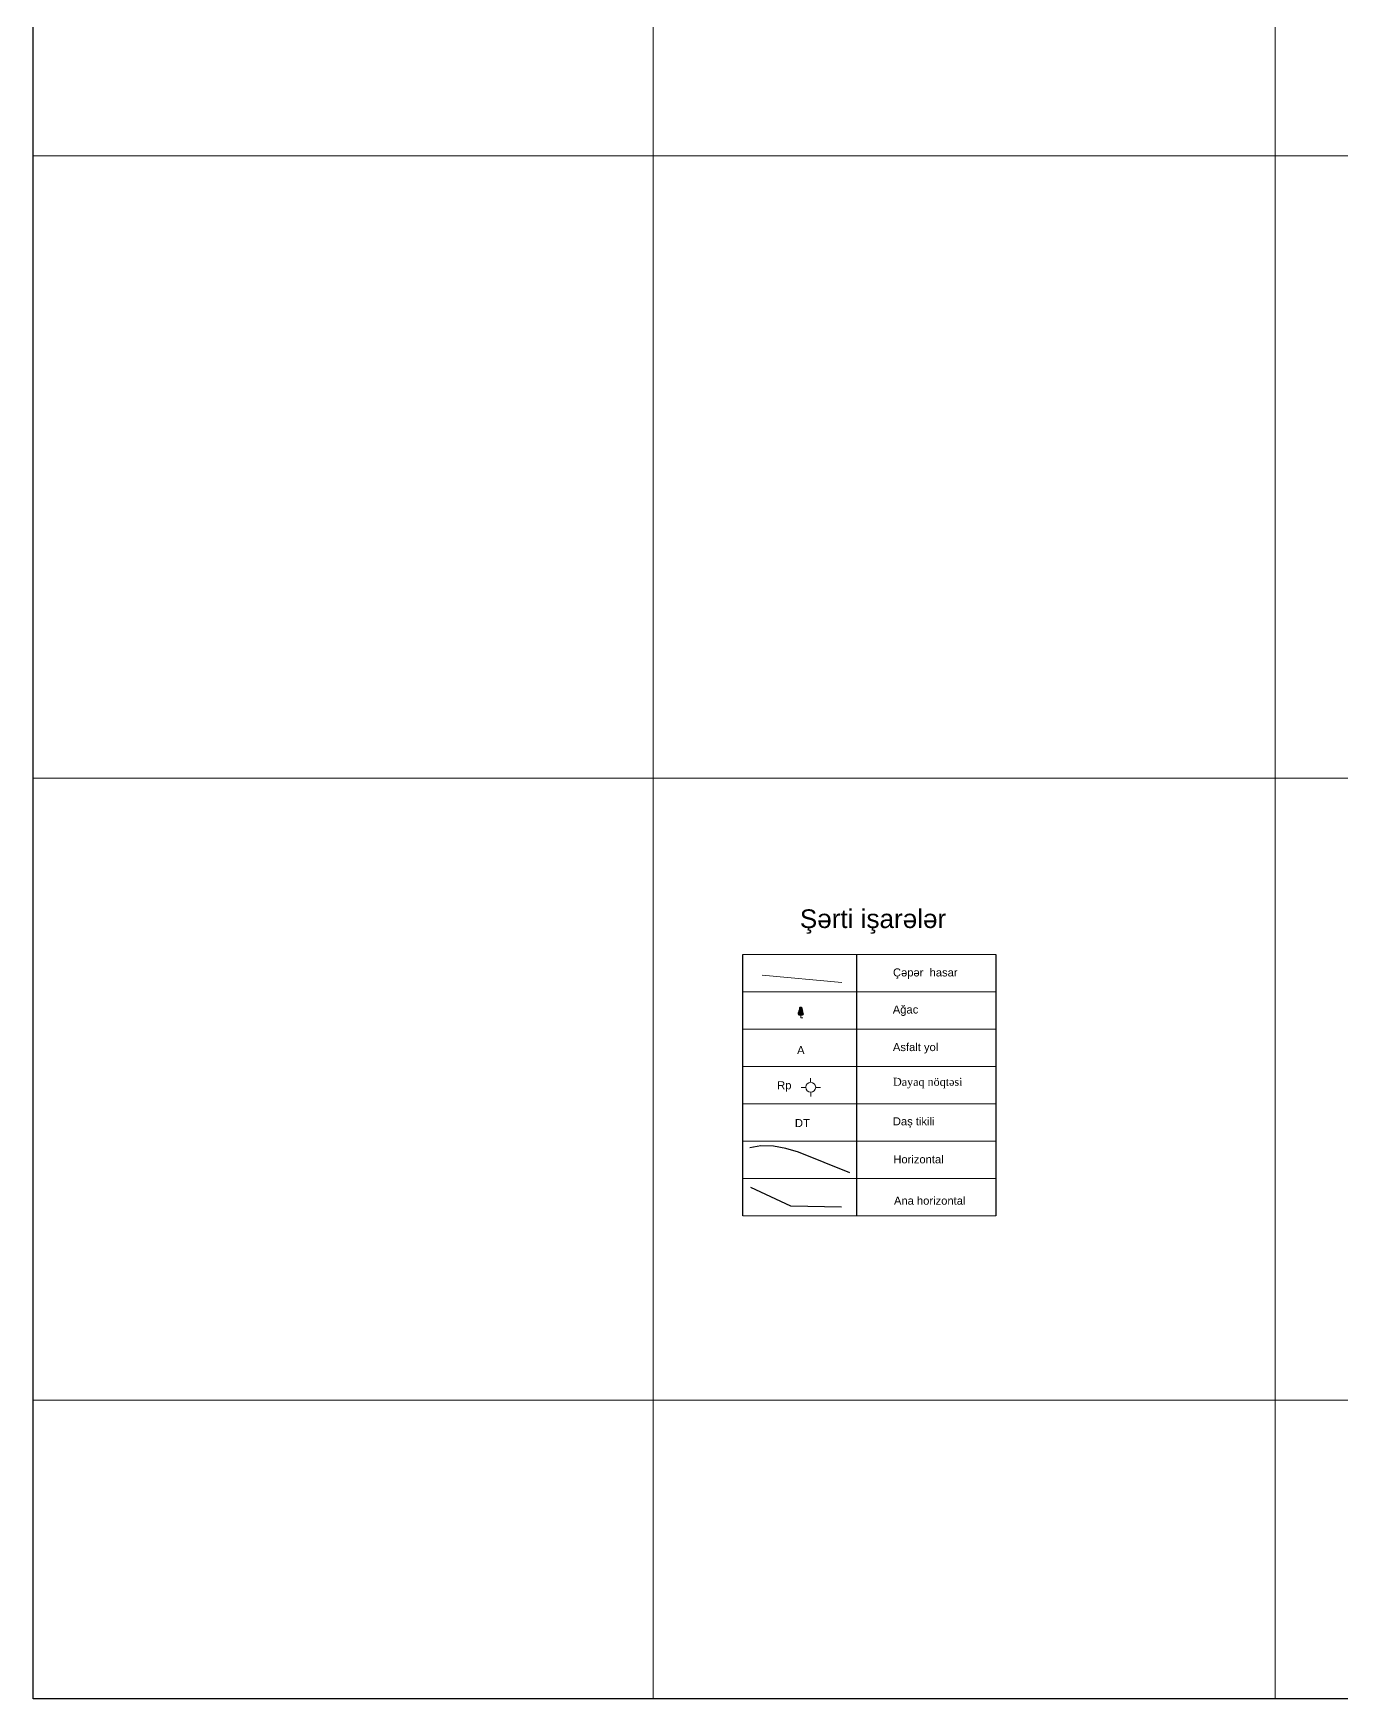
# Model space of a CAD drawing. Header units: feet. Extents: x 3381 to 1374491, y 675186 to 8751562.
# Drawn here: x 686413.5 to 686518.7, y 4375972.2 to 4376106 of the extents above; entities that cross this region are included whole.
import ezdxf

# ---------------------------------------------------------------- set-up
doc = ezdxf.new("R2010")
doc.units = ezdxf.units.FT
doc.header["$MEASUREMENT"] = 0
doc.linetypes.add('DASHEDX2', pattern=[38.1, 25.4, -12.7])
doc.layers.get('0').update_dxf_attribs({"linetype": 'CONTINUOUS'})
doc.layers.add('ANA HORIZONTAL', color=24, linetype='CONTINUOUS', lineweight=30)
doc.layers.add('km setka', color=170, linetype='CONTINUOUS', lineweight=15)
for name, color, linetype in [('hasar', 7, 'CONTINUOUS'), ('HORIZONTAL', 24, 'CONTINUOUS'), ('ramka', 7, 'CONTINUOUS')]:
    doc.layers.add(name, color=color, linetype=linetype)
doc.styles.get("Standard").update_dxf_attribs({"font": 'arial.ttf', "height": 2.5})
doc.linetypes.add('FENCELINE1', pattern='A,6.35,-2.54,[133,ltypeshp.shx,S=2.54,R=0,X=-2.54,Y=0],-2.54,25.4', length=36.83)

msp = doc.modelspace()

# ---------------------------------------------------------------- hatches: boundary and pattern name
at = {"layer": 'ramka', "lineweight": 13, "ltscale": 0.4}
msp.add_hatch(color=256, dxfattribs=at).paths.add_polyline_path([(686475.171, 4376027.759), (686475.118, 4376027.739), (686475.083, 4376027.702), (686475.065, 4376027.651), (686475.073, 4376027.594), (686475.078, 4376027.583), (686475.042, 4376027.538), (686475.018, 4376027.477), (686475.02, 4376027.43), (686475.027, 4376027.399), (686475.031, 4376027.389), (686475.007, 4376027.368), (686474.979, 4376027.318), (686474.963, 4376027.234), (686474.975, 4376027.186), (686475, 4376027.145), (686475.018, 4376027.134), (686475.054, 4376027.121), (686475.094, 4376027.107), (686475.146, 4376027.1), (686475.179, 4376027.098), (686475.179, 4376026.903), (686475.356, 4376026.901), (686475.179, 4376026.903), (686475.179, 4376027.098), (686475.236, 4376027.103), (686475.284, 4376027.113), (686475.316, 4376027.124), (686475.346, 4376027.144), (686475.365, 4376027.165), (686475.379, 4376027.196), (686475.385, 4376027.228), (686475.384, 4376027.261), (686475.375, 4376027.306), (686475.355, 4376027.341), (686475.333, 4376027.369), (686475.319, 4376027.383), (686475.329, 4376027.423), (686475.331, 4376027.463), (686475.326, 4376027.502), (686475.314, 4376027.534), (686475.303, 4376027.555), (686475.293, 4376027.566), (686475.285, 4376027.575), (686475.275, 4376027.585), (686475.272, 4376027.585), (686475.286, 4376027.623), (686475.286, 4376027.651), (686475.286, 4376027.672), (686475.275, 4376027.694), (686475.257, 4376027.715), (686475.247, 4376027.733), (686475.218, 4376027.753), (686475.194, 4376027.757), (686475.148, 4376027.756)])

# ---------------------------------------------------------------- linework, layer by layer
at = {"color": 0, "linetype": 'Continuous'}
for points in [[(686470.533, 4376010.978), (686470.533, 4376031.978)], [(686479.666, 4376031.978), (686479.666, 4376010.978)], [(686490.86, 4376031.978), (686490.86, 4376010.978)]]:
    msp.add_lwpolyline(points, dxfattribs=at)
at = {"layer": 'ANA HORIZONTAL'}
msp.add_lwpolyline([(686478.447, 4376011.689), (686474.384, 4376011.745), (686471.157, 4376013.246)], dxfattribs=at)
at = {"layer": 'hasar', "color": 0, "linetype": 'FENCELINE1', "lineweight": 15, "ltscale": 0.5}
msp.add_lwpolyline([(686472.08, 4376030.322), (686478.481, 4376029.74)], dxfattribs=at)
at = {"layer": 'HORIZONTAL'}
msp.add_lwpolyline([(686479.112, 4376014.441), (686475.009, 4376016.11), (686473.966, 4376016.399), (686472.998, 4376016.577), (686471.98, 4376016.595), (686471.08, 4376016.451)], dxfattribs=at)
at = {"layer": 'km setka', "flags": 128}
for points in [[(686463.306, 4376427.956), (686463.306, 4375972.172)], [(686513.306, 4376427.956), (686513.306, 4375972.172)], [(686413.5, 4376096.167), (686890.66, 4376096.167)], [(686413.5, 4376046.167), (686890.66, 4376046.167)], [(686413.5, 4375996.167), (686714.02, 4375996.167)]]:
    msp.add_lwpolyline(points, dxfattribs=at)
at = {"layer": 'ramka', "elevation": -54.041}
msp.add_lwpolyline([(686413.5, 4375972.172), (686413.5, 4376427.956), (686890.66, 4376427.956)], dxfattribs=at)
msp.add_lwpolyline([(686413.5, 4376427.956), (686890.66, 4376427.956), (686890.66, 4375972.172), (686413.5, 4375972.172)], close=True, dxfattribs=at)
at = {"layer": 'ramka', "color": 0, "lineweight": 5, "ltscale": 0.3}
for points in [[(686470.533, 4376031.978), (686490.86, 4376031.978)], [(686470.533, 4376028.978), (686490.86, 4376028.978)], [(686470.533, 4376025.978), (686490.86, 4376025.978)], [(686470.533, 4376022.978), (686490.86, 4376022.978)], [(686470.533, 4376019.978), (686490.86, 4376019.978)], [(686470.533, 4376016.978), (686490.86, 4376016.978)], [(686470.533, 4376013.978), (686490.86, 4376013.978)], [(686470.533, 4376010.978), (686490.86, 4376010.978)]]:
    msp.add_lwpolyline(points, dxfattribs=at)
at = {"layer": 'ramka', "lineweight": 13, "ltscale": 0.4}
msp.add_lwpolyline([(686475.171, 4376027.759), (686475.118, 4376027.739), (686475.083, 4376027.702), (686475.065, 4376027.651), (686475.073, 4376027.594), (686475.078, 4376027.583), (686475.042, 4376027.538), (686475.018, 4376027.477), (686475.02, 4376027.43), (686475.027, 4376027.399), (686475.031, 4376027.389), (686475.007, 4376027.368), (686474.979, 4376027.318), (686474.963, 4376027.234), (686474.975, 4376027.186), (686475, 4376027.145), (686475.018, 4376027.134), (686475.054, 4376027.121), (686475.094, 4376027.107), (686475.146, 4376027.1), (686475.179, 4376027.098), (686475.179, 4376026.903), (686475.356, 4376026.901), (686475.179, 4376026.903), (686475.179, 4376027.098), (686475.236, 4376027.103), (686475.284, 4376027.113), (686475.316, 4376027.124), (686475.346, 4376027.144), (686475.365, 4376027.165), (686475.379, 4376027.196), (686475.385, 4376027.228), (686475.384, 4376027.261), (686475.375, 4376027.306), (686475.355, 4376027.341), (686475.333, 4376027.369), (686475.319, 4376027.383), (686475.329, 4376027.423), (686475.331, 4376027.463), (686475.326, 4376027.502), (686475.314, 4376027.534), (686475.303, 4376027.555), (686475.293, 4376027.566), (686475.285, 4376027.575), (686475.275, 4376027.585), (686475.272, 4376027.585), (686475.286, 4376027.623), (686475.286, 4376027.651), (686475.286, 4376027.672), (686475.275, 4376027.694), (686475.257, 4376027.715), (686475.247, 4376027.733), (686475.218, 4376027.753), (686475.194, 4376027.757), (686475.148, 4376027.756)], close=True, dxfattribs=at)
at = {"layer": 'ramka', "color": 1, "linetype": 'DASHEDX2', "lineweight": 20, "ltscale": 1.5, "elevation": -598.47}
for points in [[(686475.577, 4376021.292), (686475.215, 4376021.292)], [(686475.962, 4376021.712), (686475.956, 4376022.05)], [(686475.974, 4376020.919), (686475.974, 4376020.569)], [(686476.37, 4376021.304), (686476.761, 4376021.304)]]:
    msp.add_lwpolyline(points, dxfattribs=at)
at = {"layer": 'ramka', "color": 1, "lineweight": 20, "ltscale": 1.5}
msp.add_circle((686475.979, 4376021.315), 0.398, dxfattribs=at)

# ---------------------------------------------------------------- texts
at = {"layer": 'ramka', "ltscale": 0.2, "insert": (686475.104, 4376035.609), "char_height": 1.5, "width": 52.68814, "attachment_point": 1}
msp.add_mtext('{\\fArial|b0|i0|c238|p34;Şərti işarələr}', dxfattribs=at)
at = {"layer": 'ramka', "lineweight": 13, "ltscale": 0.4, "width": 52.32405, "attachment_point": 1}
for s, insert, char_height in [('{\\fArial|b0|i0|c238|p34;Çəpər } hasar', (686482.588, 4376030.863), 0.64304), ('{\\fArial|b0|i0|c238|p34;Ağac}', (686482.575, 4376027.883), 0.64304), ('Asfalt yol', (686482.583, 4376024.863), 0.643), ('A', (686474.885, 4376024.625), 0.643), ('{\\fArial|b0|i0|c238|p34;\\C1;Rp}', (686473.281, 4376021.795, -598.47), 0.64304), ('{\\fTimes New Roman|b0|i0|c238|p18;D\\fTimes New Roman|b0|i0|c162|p18;ayaq nöqt\\fTimes New Roman|b0|i0|c238|p18;əsi}', (686482.59, 4376022.072, -598.47), 0.643038), ('{\\fArial|b0|i0|c0|p34;DT}', (686474.707, 4376018.758), 0.64304), ('{\\fArial|b0|i0|c238|p34; }Da{\\fArial|b0|i0|c238|p34;ş tikili\\fArial|b0|i0|c204|p34; }', (686482.329, 4376018.896), 0.64304), ('Horizontal', (686482.618, 4376015.843), 0.643), (' Ana horizontal', (686482.419, 4376012.52), 0.64304)]:
    msp.add_mtext(s, dxfattribs=dict(at, insert=insert, char_height=char_height))

doc.saveas('drawing.dxf')
